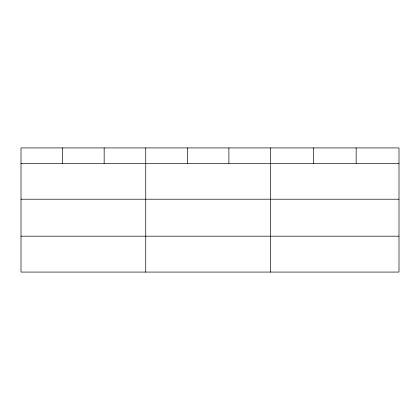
<?xml version="1.0" encoding="UTF-8"?>
<svg xmlns="http://www.w3.org/2000/svg" width="420" height="420" viewBox="0 0 420 420"><rect width="100%" height="100%" fill="white"/><g stroke="black" fill="none" stroke-linecap="round" stroke-linejoin="round"><path stroke-width="0.63" d="M399 199.206L399 147.929L21 147.929L21 272.071L399 272.071L399 199.206L21 199.206M21 163.317L399 163.317M21 236.182L399 236.182M356.16 147.929L356.16 163.317M313.32 147.929L313.32 163.317M270.48 147.929L270.48 272.071M228.9 147.929L228.9 163.317M187.32 147.929L187.32 163.317M145.74 147.929L145.74 272.071M104.16 147.929L104.16 163.317M62.58 147.929L62.58 163.317"/></g></svg>
